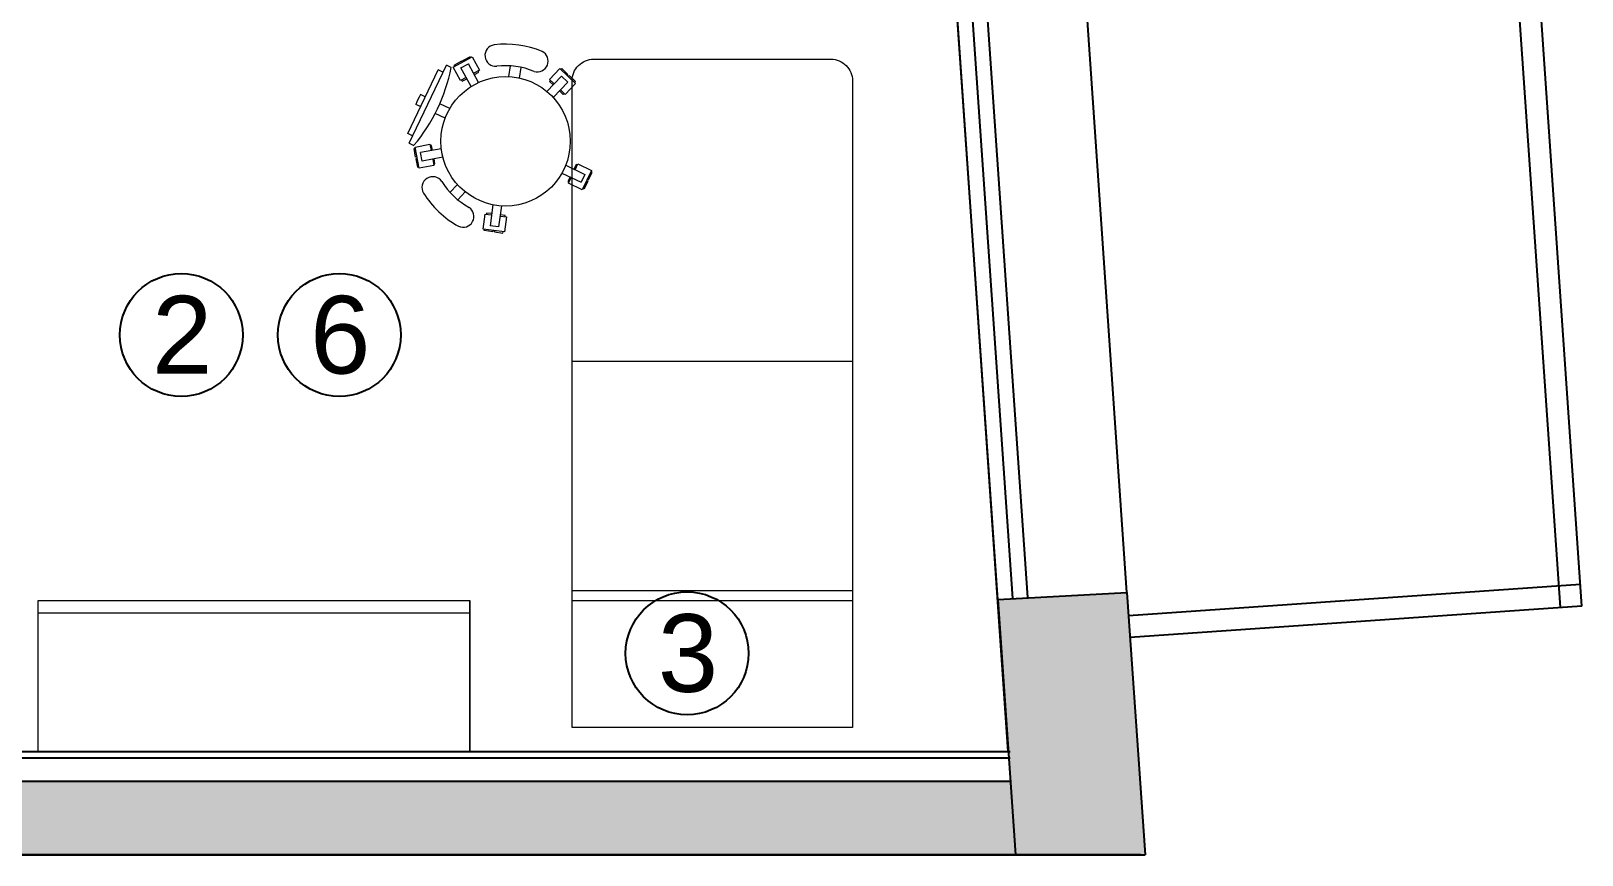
# Model space of a CAD drawing. Header units: millimetres. Extents: x 750 to 30081, y 716 to 7419.
# Drawn here: x 26486 to 30081, y 969 to 2878 of the extents above; entities that cross this region are included whole.
import ezdxf
from ezdxf.enums import TextEntityAlignment as Align

# ---------------------------------------------------------------- set-up
doc = ezdxf.new("R2010")
doc.units = ezdxf.units.MM
doc.linetypes.add('CONTINUA', pattern=[0])
doc.layers.add('AREA PERIMETRO', color=3, linetype='Continuous', plot=False)
for name, color, linetype in [('CARPINTERIA', 4, 'Continuous'), ('cotas', 1, 'Continuous'), ('MURO', 2, 'Continuous'), ('RELLENO', 164, 'CONTINUA')]:
    doc.layers.add(name, color=color, linetype=linetype)
doc.layers.add('CONCEP 2D', color=255, linetype='Continuous', lineweight=15)
doc.styles.add('ARIAL', font='Arial.ttf')

msp = doc.modelspace()

# ---------------------------------------------------------------- hatches: boundary and pattern name
at = {"layer": 'RELLENO', "ltscale": 0.5}
h = msp.add_hatch(color=256, dxfattribs=at)
h.dxf.hatch_style = 1
h.paths.add_polyline_path([(18262.8, 1423.8), (18127.8, 1423.8), (17967.8, 1423.8), (17837.8, 1423.8), (17837.8, 968.8), (18262.8, 968.8)])
h.paths.add_polyline_path([(17837.8, 1028.8), (15337.8, 1028.8), (15337.8, 968.8), (17837.8, 968.8)])
h.paths.add_polyline_path([(21807.8, 1138.8), (18262.8, 1138.8), (18262.8, 968.8), (21807.8, 968.8)])
h.paths.add_polyline_path([(22227.8, 1408.8), (21807.8, 1408.8), (21807.8, 968.8), (22227.8, 968.8)])
h.paths.add_polyline_path([(25827.8, 1138.8), (22227.8, 1138.8), (22227.8, 968.8), (25827.8, 968.8)])
h.paths.add_polyline_path([(26267.8, 1408.8), (25827.8, 1408.8), (25827.8, 968.8), (26267.8, 968.8)])
h.paths.add_polyline_path([(28755.4, 1138.8), (26267.8, 1138.8), (26267.8, 968.8), (28767.2, 968.8)])
h.paths.add_polyline_path([(29025.8, 1577.4), (28726.2, 1560.8), (28767.2, 968.8), (29067.9, 968.8)])

# ---------------------------------------------------------------- linework, layer by layer
at = {"lineweight": 0, "ltscale": 0.5}
for p, q in [((27484.5, 2805.3), (27483, 2808)), ((27487.8, 2807.1), (27486.3, 2809.8)), ((27358.7, 2640.5), (27429.2, 2788)), ((27362, 2618.7), (27448.2, 2799.2)), ((27440.3, 2782.7), (27429.2, 2788)), ((27459.5, 2793.8), (27448.2, 2799.2)), ((27482, 2792.6), (27499.7, 2802.2)), ((27505.4, 2749.5), (27482, 2792.6)), ((27523.1, 2759.1), (27499.7, 2802.2)), ((27593.3, 2772.5), (27596.7, 2797.3)), ((27618.1, 2769.1), (27621.4, 2794)), ((27681.3, 2738.1), (27715.1, 2773.6)), ((27715.1, 2773.6), (27729.7, 2759.8)), ((27727.9, 2775.3), (27730.1, 2777.5)), ((27730.6, 2772.7), (27732.8, 2774.9)), ((27695.9, 2724.3), (27729.7, 2759.8)), ((27388.6, 2703), (27377.4, 2708.3)), ((27399.3, 2725.5), (27388.2, 2730.8)), ((27456.1, 2698.4), (27432.9, 2709.5)), ((27445.3, 2675.9), (27422.1, 2687)), ((27369.8, 2635.2), (27358.7, 2640.5)), ((27362, 2618.7), (27373.2, 2613.3)), ((27436.5, 2605.4), (27388.3, 2596.5)), ((27392, 2576.7), (27388.3, 2596.5)), ((27380, 2586.7), (27376.9, 2586.1)), ((27380.7, 2583), (27377.6, 2582.4)), ((27440.2, 2585.6), (27392, 2576.7)), ((27724.9, 2567.3), (27769.1, 2546.1)), ((27473.9, 2522.6), (27456.6, 2504.3)), ((27716.2, 2549.1), (27760.4, 2528)), ((27769.1, 2546.1), (27760.4, 2528)), ((27773, 2531), (27775.8, 2529.7)), ((27774.6, 2534.4), (27777.5, 2533.1)), ((27492, 2505.4), (27474.8, 2487.2)), ((27555.9, 2475.7), (27549.5, 2427.1)), ((27575.9, 2473), (27569.4, 2424.4)), ((27569.4, 2424.4), (27549.5, 2427.1)), ((27556.3, 2416.1), (27555.9, 2413)), ((27560, 2415.6), (27559.6, 2412.5)), ((28389.7, 2112), (27739.7, 2112)), ((28389.7, 1581.1), (27739.7, 1581.1)), ((28389.7, 1557.8), (27739.7, 1557.8))]:
    msp.add_line(p, q, dxfattribs=at)
at = {"ltscale": 0.5}
msp.add_line((29057.8, 968.8), (15337.8, 968.8), dxfattribs=at)
at = {"lineweight": 0, "ltscale": 0.5}
for points in [[(27493.9, 2770.6), (27480.8, 2763.5), (27464.1, 2794.2), (27508.1, 2818.1), (27524.8, 2787.3), (27511.6, 2780.2)], [(27483, 2808), (27465.4, 2798.5), (27466.9, 2795.7)], [(27486.3, 2809.8), (27503.8, 2819.3), (27505.3, 2816.6)], [(27513.1, 2777.4), (27523.5, 2783), (27522, 2785.8)], [(27697.9, 2755.5), (27687.1, 2765.8), (27711.2, 2791.2), (27747.4, 2756.7), (27723.3, 2731.4), (27712.5, 2741.7)], [(27730.1, 2777.5), (27715.6, 2791.3), (27713.4, 2789)], [(27732.8, 2774.9), (27747.3, 2761.2), (27745.1, 2758.9)], [(27483.6, 2765), (27485.1, 2762.2), (27495.4, 2767.8)], [(27689.3, 2763.6), (27687.2, 2761.4), (27695.7, 2753.2)], [(27710.3, 2739.4), (27718.9, 2731.3), (27721, 2733.5)], [(27376.9, 2586.1), (27373.3, 2605.8), (27376.4, 2606.3)], [(27416.6, 2581.3), (27419.3, 2566.6), (27384.9, 2560.2), (27375.8, 2609.4), (27410.2, 2615.8), (27412.9, 2601.1)], [(27416, 2601.6), (27413.9, 2613.2), (27410.8, 2612.7)], [(27377.6, 2582.4), (27381.2, 2562.8), (27384.3, 2563.3)], [(27418.7, 2569.7), (27421.8, 2570.3), (27419.7, 2581.9)], [(27746.6, 2556.9), (27753, 2570.4), (27784.6, 2555.3), (27763, 2510.2), (27731.4, 2525.3), (27737.9, 2538.7)], [(27751.7, 2567.5), (27748.8, 2568.9), (27743.7, 2558.3)], [(27777.5, 2533.1), (27786.1, 2551.1), (27783.2, 2552.5)], [(27735.1, 2540.1), (27730, 2529.4), (27732.8, 2528.1)], [(27775.8, 2529.7), (27767.2, 2511.6), (27764.4, 2513)], [(27572.7, 2449.2), (27587.5, 2447.3), (27582.9, 2412.6), (27533.4, 2419.1), (27538, 2453.8), (27552.8, 2451.9)], [(27553.2, 2455), (27541.5, 2456.5), (27541.1, 2453.4)], [(27584.4, 2447.7), (27584.8, 2450.8), (27573.1, 2452.3)], [(27555.9, 2413), (27536.1, 2415.6), (27536.5, 2418.7)], [(27559.6, 2412.5), (27579.4, 2409.9), (27579.8, 2413)]]:
    msp.add_lwpolyline(points, dxfattribs=at)
msp.add_lwpolyline([(28389.7, 1264.3), (27739.7, 1264.3), (27739.7, 2762.9, -0.414214), (27789.7, 2812.9), (28339.7, 2812.9, -0.414214), (28389.7, 2762.9)], format="xyb", close=True, dxfattribs=at)
msp.add_circle((27585.5, 2622.7), 150, dxfattribs=at)
for centre, radius, start, end in [((27562.7, 2821.4), 25, 97.7215, 275.6317), ((27585.5, 2622.7), 225, 67.8295, 96.6766), ((27659.1, 2808.7), 25.1, 252.5844, 63.0747), ((27061.1, 2873.3), 406.2, 320.2072, 348.7073), ((27585.5, 2622.7), 175, 67.8295, 96.6766), ((27585.5, 2622.7), 225, 151.2725, 157.642), ((27416.6, 2515.6), 25, 33.2828, 211.193), ((27585.5, 2622.7), 175, 212.2379, 241.085), ((27585.5, 2622.7), 225, 212.2379, 241.085), ((27487, 2448.6), 25.1, 245.8398, 56.3301)]:
    msp.add_arc(centre, radius, start, end, dxfattribs=at)
at = {"layer": 'AREA PERIMETRO', "ltscale": 0.5}
msp.add_lwpolyline([(25807.8, 4828.8), (25757.8, 4828.8), (25757.8, 1478.8), (26337.8, 1478.8), (26337.8, 1208.8), (28750.6, 1208.8), (28500.2, 4828.8)], close=True, dxfattribs=at)
at = {"layer": 'CARPINTERIA', "ltscale": 0.5}
for p, q in [((30030.6, 1542.1), (29653.2, 6999.1)), ((30080.5, 1545.6), (29703, 7002.5)), ((30080.5, 1545.6), (29703, 7002.5)), ((29025.8, 1577.4), (28818.8, 4570.2)), ((28726.2, 1560.8), (28519.2, 4553.7)), ((28761.1, 1563.3), (28554.1, 4556.1)), ((28796.1, 1565.7), (28589, 4558.5)), ((30077, 1595.4), (29029.6, 1523)), ((30080.5, 1545.6), (29033, 1473.1)), ((30080.5, 1545.6), (29033, 1473.1))]:
    msp.add_line(p, q, dxfattribs=at)
at = {"layer": 'CONCEP 2D', "ltscale": 0.5}
msp.add_lwpolyline([(26502.4, 1208.8), (26502.4, 1558.8), (27502.4, 1558.8), (27502.4, 1208.8), (27502.4, 1558.8), (27502.4, 1528.8), (26502.4, 1528.8)], dxfattribs=at)
at = {"layer": 'cotas', "color": 6}
for centre in [(26833.8, 2173.8), (27200.1, 2173.8), (28006.2, 1436.1)]:
    msp.add_circle(centre, 142.4, dxfattribs=at)
at = {"layer": 'MURO', "ltscale": 0.5}
for p, q in [((28726.2, 1560.8), (29025.8, 1577.4)), ((28726.2, 1560.8), (28767.1, 969.2)), ((29025.8, 1577.4), (29067.9, 968.8)), ((28755.4, 1138.8), (26267.8, 1138.8)), ((14720.8, 968.8), (29067.9, 968.8))]:
    msp.add_line(p, q, dxfattribs=at)
msp.add_lwpolyline([(18127.8, 1493.8), (18332.8, 1493.8), (18332.8, 1208.8), (21737.8, 1208.8), (21737.8, 1438.8), (22316.3, 1438.8), (22316.3, 1208.8), (25757.8, 1208.8), (25757.8, 1478.8), (26337.8, 1478.8), (26337.8, 1208.8), (28755.4, 1208.8)], dxfattribs=at)
at = {"layer": 'MURO', "color": 5, "ltscale": 0.5}
msp.add_lwpolyline([(18127.8, 1478.8), (18317.8, 1478.8), (18317.8, 1193.8), (21752.8, 1193.8), (21752.8, 1423.8), (22301.3, 1423.8), (22301.3, 1193.8), (25772.8, 1193.8), (25772.8, 1463.8), (26322.8, 1463.8), (26322.8, 1193.8), (28755.4, 1193.8)], dxfattribs=at)

# ---------------------------------------------------------------- texts
at = {"layer": 'cotas', "color": 6, "style": 'ARIAL'}
for s, p in [('2', (26766, 2030.5)), ('6', (27132.3, 2030.5)), ('3', (27938.4, 1292.8))]:
    msp.add_text(s, height=180, dxfattribs=at).set_placement(p, align=Align.BOTTOM_LEFT)

doc.saveas('drawing.dxf')
